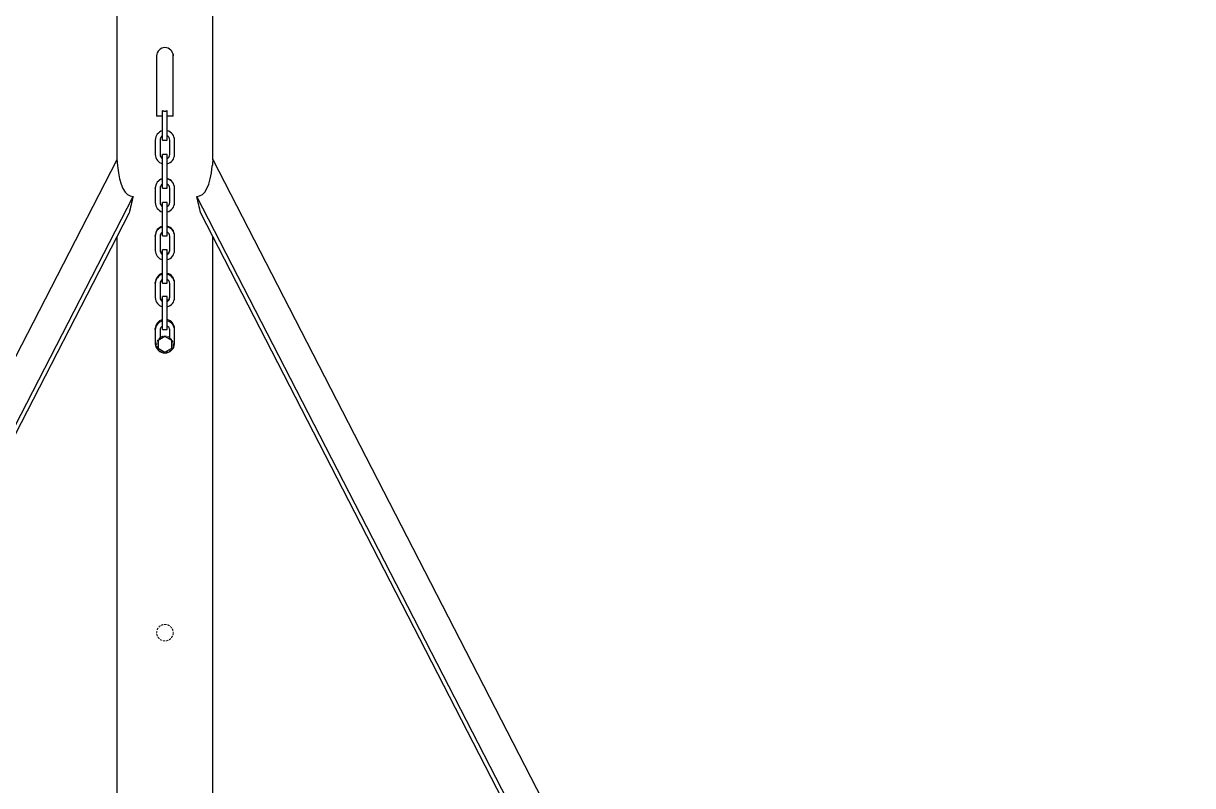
# Model space of a CAD drawing. Header units: millimetres. Extents: x 1735 to 8164, y 2313 to 5880.
# Drawn here: x 6871 to 8107, y 4238 to 5044 of the extents above; entities that cross this region are included whole.
import ezdxf

# ---------------------------------------------------------------- set-up
doc = ezdxf.new("R2010")
doc.units = ezdxf.units.MM
doc.header["$LTSCALE"] = 45
doc.header["$MEASUREMENT"] = 0
doc.linetypes.add('SLD-Dashed', pattern=[0.075, 0.05, -0.025])
doc.linetypes.add('SLD-Solid', pattern=[0])

msp = doc.modelspace()

# ---------------------------------------------------------------- linework, layer by layer
at = {"color": 7, "linetype": 'SLD-Solid', "lineweight": 25}
for p, q in [((6970.13, 5060.08), (6970.13, 4899.53)), ((7071.73, 4899.53), (7071.73, 5060.08)), ((7012.2, 5009.28), (7012.2, 4983.88)), ((7029.66, 4983.88), (7029.66, 5009.28)), ((7012.2, 4983.88), (7012.2, 4945.78)), ((7029.66, 4945.78), (7029.66, 4983.88)), ((7018.39, 4945.78), (7012.2, 4945.78)), ((7018.39, 4945.78), (7018.39, 4951.57)), ((7018.39, 4930.54), (7018.39, 4945.78)), ((7023.47, 4945.78), (7023.47, 4951.57)), ((7023.47, 4930.54), (7023.47, 4945.78)), ((7029.66, 4945.78), (7023.47, 4945.78)), ((7010.77, 4920.38), (7010.77, 4905.14)), ((7015.85, 4920.38), (7015.85, 4905.14)), ((7018.39, 4920.38), (7018.39, 4930.54)), ((7018.39, 4920.38), (7023.47, 4920.38)), ((7023.47, 4920.38), (7023.47, 4930.54)), ((7026.01, 4905.14), (7026.01, 4920.38)), ((7031.09, 4905.14), (7031.09, 4920.38)), ((6970.09, 4899.56), (5934.39, 2888.1)), ((7023.47, 4905.16), (7018.39, 4905.16)), ((7018.39, 4894.43), (7018.39, 4905.16)), ((7023.47, 4894.43), (7023.47, 4905.16)), ((8107.47, 2888.1), (7071.77, 4899.56)), ((7018.39, 4879.21), (7018.39, 4894.43)), ((7023.47, 4879.21), (7023.47, 4894.43)), ((7018.39, 4869.63), (7018.39, 4879.21)), ((7023.47, 4869.63), (7023.47, 4879.21)), ((5971.58, 2888.1), (6987.33, 4860.8)), ((7010.77, 4869.5), (7010.77, 4869.79)), ((7010.77, 4869.5), (7010.77, 4854.28)), ((7015.85, 4869.5), (7015.85, 4854.28)), ((7018.39, 4869.63), (7023.47, 4869.63)), ((7026.01, 4854.28), (7026.01, 4869.5)), ((7031.09, 4869.5), (7031.09, 4869.79)), ((7031.09, 4854.28), (7031.09, 4869.5)), ((8070.28, 2888.1), (7054.53, 4860.8)), ((7023.47, 4854.54), (7018.39, 4854.54)), ((7018.39, 4843.13), (7018.39, 4854.54)), ((7023.47, 4843.13), (7023.47, 4854.54)), ((5976.41, 2888.1), (6983.01, 4843.04)), ((7018.39, 4828), (7018.39, 4843.13)), ((7023.47, 4828), (7023.47, 4843.13)), ((8065.45, 2888.1), (7058.85, 4843.04)), ((7018.39, 4819.1), (7018.39, 4828)), ((7023.47, 4819.1), (7023.47, 4828)), ((6970.13, 4818.02), (6970.13, 3040.5)), ((7010.77, 4818.86), (7010.77, 4819.49)), ((7010.77, 4818.86), (7010.77, 4803.74)), ((7015.85, 4818.86), (7015.85, 4803.74)), ((7018.39, 4819.1), (7023.47, 4819.1)), ((7026.01, 4803.74), (7026.01, 4818.86)), ((7031.09, 4818.86), (7031.09, 4819.49)), ((7031.09, 4803.74), (7031.09, 4818.86)), ((7071.73, 3040.5), (7071.73, 4818.02)), ((7023.47, 4804.32), (7018.39, 4804.32)), ((7018.39, 4792.12), (7018.39, 4804.32)), ((7023.47, 4792.12), (7023.47, 4804.32)), ((7018.39, 4777.19), (7018.39, 4792.12)), ((7023.47, 4777.19), (7023.47, 4792.12)), ((7018.39, 4769.08), (7018.39, 4777.19)), ((7023.47, 4769.08), (7023.47, 4777.19)), ((7010.77, 4768.77), (7010.77, 4769.8)), ((7010.77, 4768.77), (7010.77, 4753.85)), ((7015.85, 4768.77), (7015.85, 4753.85)), ((7018.39, 4769.08), (7023.47, 4769.08)), ((7026.01, 4753.85), (7026.01, 4768.77)), ((7031.09, 4768.77), (7031.09, 4769.8)), ((7031.09, 4753.85), (7031.09, 4768.77)), ((7023.47, 4754.89), (7018.39, 4754.89)), ((7018.39, 4741.79), (7018.39, 4754.89)), ((7023.47, 4741.79), (7023.47, 4754.89)), ((7018.39, 4727.2), (7018.39, 4741.79)), ((7023.47, 4727.2), (7023.47, 4741.79)), ((7018.39, 4719.98), (7018.39, 4727.2)), ((7023.47, 4719.98), (7023.47, 4727.2)), ((7010.77, 4719.68), (7010.77, 4721.15)), ((7010.77, 4719.68), (7010.77, 4705.09)), ((7020.93, 4712.73), (7013.79, 4708.61)), ((7015.85, 4719.68), (7015.85, 4709.8)), ((7018.39, 4719.98), (7023.47, 4719.98)), ((7028.07, 4708.61), (7020.93, 4712.73)), ((7026.01, 4709.8), (7026.01, 4719.68)), ((7031.09, 4719.68), (7031.09, 4721.15)), ((7031.09, 4705.09), (7031.09, 4719.68)), ((7013.79, 4708.61), (7013.79, 4700.36)), ((7013.79, 4700.36), (7020.93, 4696.23)), ((7020.93, 4696.23), (7028.07, 4700.36)), ((7028.07, 4700.36), (7028.07, 4708.61))]:
    msp.add_line(p, q, dxfattribs=at)
at = {"color": 8, "linetype": 'SLD-Dashed', "lineweight": 18}
for centre in [(7020.93, 4704.48), (7020.93, 4399.68)]:
    msp.add_circle(centre, 8.73, dxfattribs=at)
at = {"color": 7, "linetype": 'SLD-Solid', "lineweight": 25}
for centre, radius, start, end in [((7020.93, 5009.28), 8.73, 0, 180), ((7020.93, 4920.38), 10.16, 104.47751, 180), ((7020.93, 4920.38), 5.08, 120, 180), ((7020.93, 4920.38), 10.16, 0, 75.52249), ((7020.93, 4920.38), 5.08, 0, 60), ((7020.93, 4905.14), 10.16, 180, 255.80967), ((7020.93, 4905.14), 5.08, 180, 240), ((7020.93, 4905.14), 10.16, 284.19033, 0), ((7020.93, 4905.14), 5.08, 300, 0), ((7020.92, 4869.78), 10.15, 104.4202, 179.96745), ((7020.92, 4869.49), 10.15, 104.4202, 179.96745), ((7020.92, 4869.5), 5.07, 119.93715, 179.98246), ((7020.94, 4869.78), 10.15, 0.03546, 75.57689), ((7020.94, 4869.49), 10.15, 0.03546, 75.57689), ((7020.94, 4869.5), 5.07, 0.01754, 60.06285), ((7020.92, 4854.29), 10.15, 180.03546, 255.57689), ((7020.92, 4854.58), 5.07, 180.01754, 240.06285), ((7020.92, 4854.29), 5.07, 180.01754, 240.06285), ((7020.94, 4854.58), 5.07, 299.93715, 359.98246), ((7020.94, 4854.29), 10.15, 284.4202, 359.96745), ((7020.94, 4854.29), 5.07, 299.93715, 359.98246), ((7020.87, 4819.46), 10.1, 104.20607, 179.84487), ((7020.87, 4818.84), 10.1, 104.20607, 179.84487), ((7020.88, 4818.86), 5.03, 119.7019, 179.9162), ((7020.99, 4819.46), 10.1, 0.16896, 75.78009), ((7020.99, 4818.83), 10.1, 0.16896, 75.78009), ((7020.97, 4818.86), 5.03, 0.0838, 60.2981), ((7020.87, 4803.77), 10.1, 180.16896, 255.78009), ((7020.88, 4804.37), 5.03, 180.0838, 240.2981), ((7020.88, 4803.75), 5.03, 180.0838, 240.2981), ((7020.97, 4804.37), 5.03, 299.7019, 359.9162), ((7020.99, 4803.77), 10.1, 284.20607, 359.84487), ((7020.97, 4803.75), 5.03, 299.7019, 359.9162), ((7020.76, 4769.72), 10, 103.74713, 179.57682), ((7020.76, 4768.7), 10, 103.74713, 179.57682), ((7020.81, 4768.75), 4.96, 119.19526, 179.77027), ((7021.09, 4769.72), 10, 0.46068, 76.21537), ((7021.09, 4768.69), 10, 0.46068, 76.21537), ((7021.05, 4768.75), 4.96, 0.22973, 60.80474), ((7020.77, 4753.93), 10, 180.46068, 256.21537), ((7020.81, 4754.89), 4.96, 180.22973, 240.80474), ((7020.81, 4753.87), 4.96, 180.22973, 240.80474), ((7021.05, 4754.89), 4.96, 299.19526, 359.77027), ((7021.09, 4753.92), 10, 283.74713, 359.57682), ((7021.05, 4753.87), 4.96, 299.19526, 359.77027), ((7020.59, 4720.99), 9.82, 102.94848, 179.09254), ((7020.59, 4719.52), 9.82, 102.94848, 179.09254), ((7020.68, 4719.64), 4.83, 118.30554, 179.50309), ((7021.25, 4720.98), 9.84, 0.98696, 76.97203), ((7021.25, 4719.51), 9.84, 0.98696, 76.97203), ((7021.18, 4719.64), 4.83, 0.49691, 61.69446), ((7020.93, 4705.45), 10.17, 182.01442, 357.98558)]:
    msp.add_arc(centre, radius, start, end, dxfattribs=at)
for centre, major_axis, start_param, end_param in [((7020.93, 5009.28), (35.92, 148.23), 2.526008, 3.2042566), ((7020.93, 5009.28), (-35.92, 148.23), 3.0789287, 3.7571773), ((7020.93, 4842.83), (35.92, 148.23), 1.5081324, 1.62803), ((7020.93, 4842.83), (-35.92, 148.23), 4.6551553, 4.7750529)]:
    msp.add_ellipse(centre, major_axis=major_axis, ratio=0.2423323, start_param=start_param, end_param=end_param, dxfattribs=at)
for points, knots in [([(7012.21, 5009.48), (7012.21, 5009.55), (7012.2, 5009.76), (7012.24, 5009.96), (7012.26, 5010.1)], [0, 0, 0, 0, 0.3157538, 1, 1, 1, 1]), ([(7029.2, 5011.97), (7029.28, 5011.77), (7029.59, 5010.91), (7029.63, 5009.99), (7029.66, 5009.28)], [0, 0, 0, 0, 0.2288556, 1, 1, 1, 1]), ([(7018.39, 4951.57), (7018.78, 4951.39), (7019.19, 4951.25), (7019.83, 4951.09), (7020.05, 4951.05), (7020.49, 4950.99), (7020.71, 4950.98), (7021.15, 4950.98), (7021.37, 4950.99), (7021.81, 4951.05), (7022.03, 4951.09), (7022.67, 4951.24), (7023.08, 4951.39), (7023.47, 4951.57)], [0, 0, 0, 0, 0.25, 0.25, 0.375, 0.375, 0.5, 0.5, 0.625, 0.625, 0.75, 0.75, 1, 1, 1, 1]), ([(6970.14, 4899.53), (6970.14, 4899.54), (6970.14, 4899.55), (6970.25, 4898.74), (6970.4, 4897.62), (6970.54, 4896.36), (6970.7, 4894.91), (6970.81, 4893.83), (6970.86, 4893.29)], [0, 0, 0, 0, 0.1433801, 0.3545561, 0.5078314, 0.6654346, 0.8315358, 1, 1, 1, 1]), ([(7071.71, 4899.53), (7071.72, 4899.54), (7071.72, 4899.55), (7071.61, 4898.74), (7071.46, 4897.62), (7071.31, 4896.36), (7071.15, 4894.91), (7071.05, 4893.83), (7071, 4893.29)], [0, 0, 0, 0, 0.1433801, 0.3545561, 0.5078314, 0.6654346, 0.8315358, 1, 1, 1, 1])]:
    msp.add_open_spline(points, degree=3, knots=knots, dxfattribs=at)

doc.saveas('drawing.dxf')
